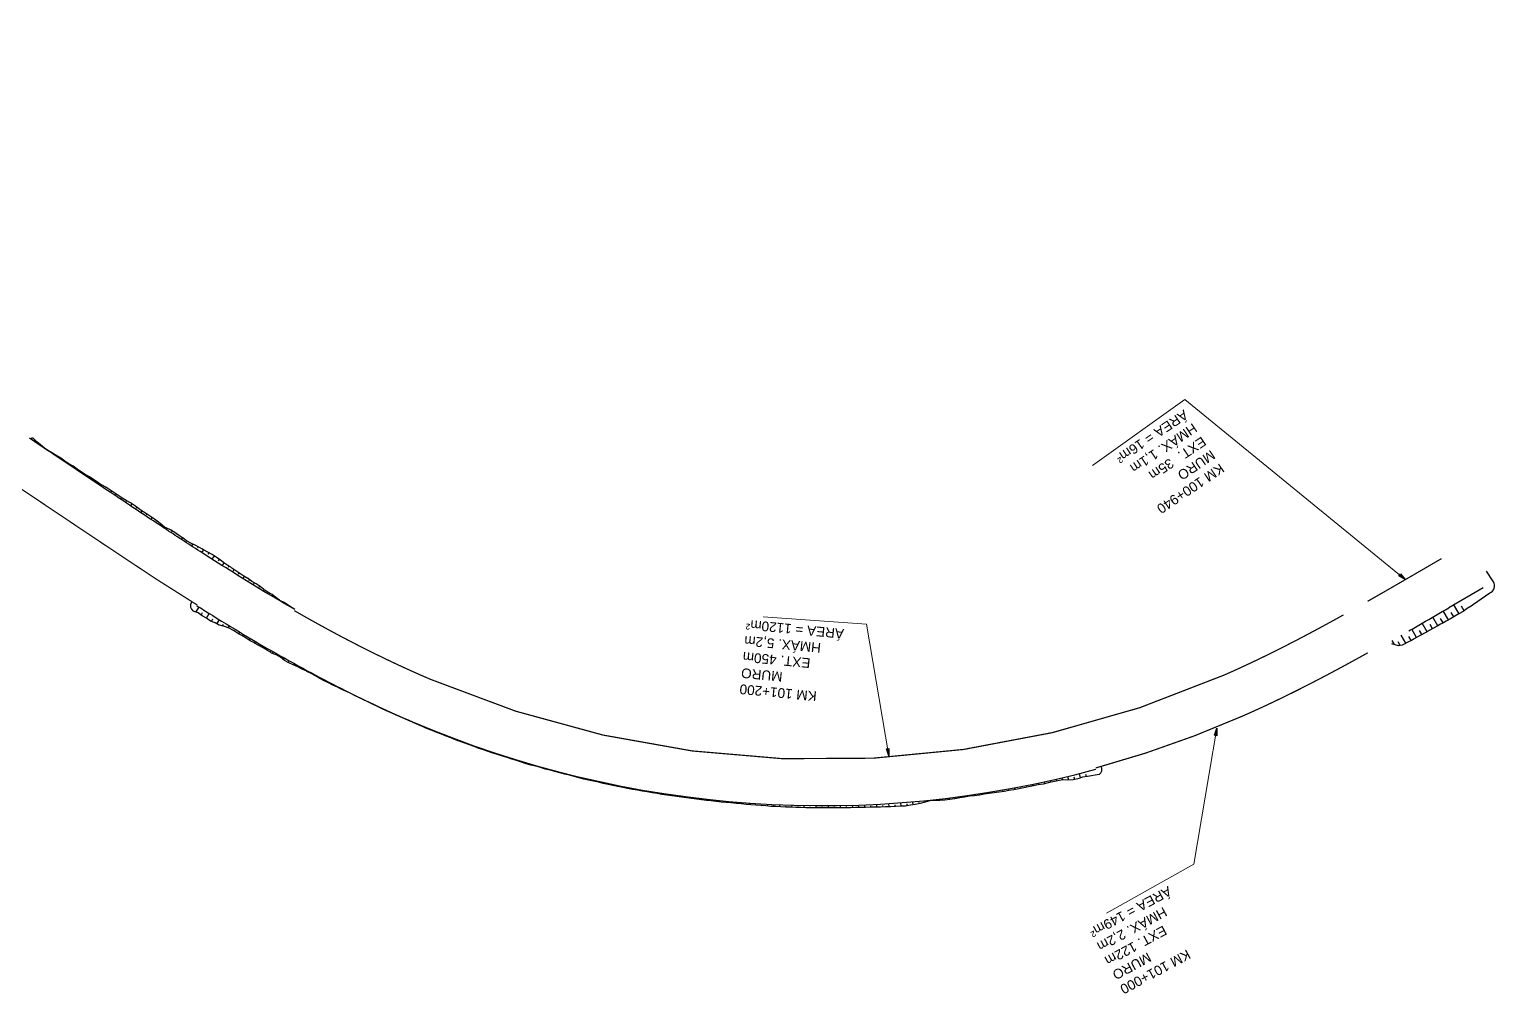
# Model space of a CAD drawing. Header units: metres. Extents: x 288738 to 324331, y 7399322 to 7465117.
# Drawn here: x 290545 to 291149, y 7463324 to 7463721 of the extents above; entities that cross this region are included whole.
import ezdxf

# ---------------------------------------------------------------- set-up
doc = ezdxf.new("R2010")
doc.units = ezdxf.units.M
doc.header["$LTSCALE"] = 10
for name, color, linetype in [('F-HZ-TALUDES-TIC', 7, 'Continuous'), ('U-HZ-TALUDES', 2, 'Continuous'), ('U-PLATAFORMA', 2, 'Continuous')]:
    doc.layers.add(name, color=color, linetype=linetype)
doc.layers.add('U-HZ-MURO', color=210, linetype='Continuous', lineweight=13)
doc.layers.add('U-HZ-TEXTO-MUROS', color=2, linetype='Continuous', lineweight=0)
doc.styles.add('ARIAL', font='arial.ttf')
doc.styles.add('DIM', font='arial.ttf', dxfattribs={"width": 0.8})
doc.dimstyles.new('U-1_2000', dxfattribs={"dimscale": 2, "dimtxt": 1.5, "dimasz": 0.75, "dimexe": 0.75, "dimexo": 0.75, "dimgap": 0.25, "dimtad": 1, "dimzin": 4, "dimtxsty": 'DIM', "dimblk": 'ARCHTICK', "dimcen": 0.7, "dimdle": 0.75, "dimclrd": 256, "dimclre": 256, "dimclrt": 256, "dimaunit": 1, "dimadec": 3, "dimazin": 2, "dimtfac": 1, "dimtofl": 0, "dimtmove": 0, "dimatfit": 3, "dimldrblk": 'CLOSEDBLANK', "dimfxl": 0, "dimtolj": 1, "dimtzin": 0, "dimlwd": -1, "dimlwe": -1, "dimarcsym": 0})

# ---------------------------------------------------------------- blocks, each defined once
blk = doc.blocks.new('_ArchTick')
at = {"color": 0, "linetype": 'ByBlock', "const_width": 0.15}
blk.add_lwpolyline([(-0.5, -0.5), (0.5, 0.5)], dxfattribs=at)

msp = doc.modelspace()

# ---------------------------------------------------------------- linework, layer by layer
at = {"layer": 'F-HZ-TALUDES-TIC', "color": 90, "linetype": 'Continuous', "lineweight": -3, "ltscale": 0.05}
for p, q in [((290547.38, 7463551.323), (290547.719, 7463551.829)), ((290549.457, 7463549.932), (290549.539, 7463550.053))]:
    msp.add_line(p, q, dxfattribs=at)
at = {"layer": 'F-HZ-TALUDES-TIC', "color": 10, "linetype": 'Continuous', "lineweight": -3, "ltscale": 0.05}
for p, q in [((290553.855, 7463547.081), (290553.811, 7463547.016)), ((290556.007, 7463545.801), (290555.948, 7463545.713)), ((290558.13, 7463544.479), (290557.966, 7463544.234)), ((290560.207, 7463543.088), (290560.125, 7463542.966)), ((290562.309, 7463541.733), (290562.12, 7463541.452)), ((290564.392, 7463540.352), (290564.295, 7463540.206)), ((290566.455, 7463538.939), (290566.275, 7463538.67)), ((290568.563, 7463537.594), (290568.457, 7463537.436)), ((290570.709, 7463536.306), (290570.429, 7463535.887)), ((290572.8, 7463534.935), (290572.653, 7463534.716)), ((290574.871, 7463533.535), (290574.583, 7463533.105)), ((290577.051, 7463532.297), (290576.856, 7463532.005)), ((290579.146, 7463530.933), (290578.739, 7463530.324)), ((290581.24, 7463529.567), (290581.028, 7463529.251)), ((290583.299, 7463528.15), (290582.896, 7463527.546)), ((290585.434, 7463526.846), (290585.205, 7463526.502)), ((290587.593, 7463525.578), (290587.054, 7463524.77)), ((290589.655, 7463524.165), (290589.395, 7463523.774)), ((290591.682, 7463522.699), (290591.215, 7463521.997)), ((290593.772, 7463521.328), (290593.534, 7463520.97)), ((290595.874, 7463519.976), (290595.378, 7463519.228)), ((290597.906, 7463518.518), (290597.684, 7463518.183)), ((290599.836, 7463516.905), (290599.549, 7463516.47)), ((290601.944, 7463515.561), (290601.79, 7463515.328)), ((290604.197, 7463514.439), (290603.726, 7463513.722)), ((290606.269, 7463513.042), (290606.043, 7463512.697)), ((290608.338, 7463511.64), (290607.91, 7463510.985)), ((290610.39, 7463510.212), (290610.198, 7463509.917)), ((290612.613, 7463509.048), (290612.103, 7463508.261)), ((290614.846, 7463507.901), (290614.524, 7463507.402)), ((290617.032, 7463506.682), (290616.304, 7463505.549)), ((290619.24, 7463505.499), (290618.824, 7463504.849)), ((290621.398, 7463504.239), (290620.515, 7463502.853)), ((290623.463, 7463502.835), (290623.044, 7463502.174)), ((290625.474, 7463501.343), (290624.738, 7463500.176)), ((290627.51, 7463499.933), (290627.172, 7463499.395)), ((290629.589, 7463498.548), (290628.954, 7463497.531)), ((290631.645, 7463497.127), (290631.361, 7463496.669)), ((290633.76, 7463495.797), (290633.203, 7463494.895)), ((290635.888, 7463494.492), (290635.61, 7463494.039)), ((290637.964, 7463493.1), (290637.465, 7463492.282)), ((290640.058, 7463491.737), (290639.83, 7463491.36)), ((290642.042, 7463490.19), (290641.741, 7463489.69)), ((290644.178, 7463488.894), (290644.032, 7463488.649)), ((290646.235, 7463487.466), (290646.033, 7463487.125)), ((290648.254, 7463485.97), (290648.22, 7463485.911)), ((290650.485, 7463484.833), (290650.342, 7463484.588)), ((291133.889, 7463480.327), (291131.745, 7463484.015)), ((291136.025, 7463481.62), (291134.964, 7463483.445)), ((290613.921, 7463481.061), (290615.221, 7463483.126)), ((290616.069, 7463479.83), (290616.69, 7463480.821)), ((290618.24, 7463478.603), (290619.419, 7463480.496)), ((290620.302, 7463477.21), (290620.915, 7463478.198)), ((290622.571, 7463476.166), (290623.632, 7463477.888)), ((290652.56, 7463483.43), (290652.532, 7463483.381)), ((291125.179, 7463475.415), (291123.101, 7463478.996)), ((291127.369, 7463476.621), (291126.315, 7463478.435)), ((291129.55, 7463477.842), (291127.423, 7463481.504)), ((291131.72, 7463479.084), (291130.652, 7463480.922)), ((290624.89, 7463475.286), (290625.297, 7463475.951)), ((290627.257, 7463474.492), (290627.778, 7463475.349)), ((290629.474, 7463473.343), (290629.69, 7463473.7)), ((290631.626, 7463472.073), (290632.044, 7463472.767)), ((291112.019, 7463468.224), (291110.135, 7463471.513)), ((291116.441, 7463470.553), (291114.459, 7463473.995)), ((291118.615, 7463471.787), (291117.618, 7463473.515)), ((291120.813, 7463472.979), (291118.78, 7463476.492)), ((291122.987, 7463474.212), (291121.964, 7463475.978)), ((290633.803, 7463470.843), (290633.994, 7463471.164)), ((290635.899, 7463469.483), (290636.329, 7463470.209)), ((290638.099, 7463468.304), (290638.286, 7463468.623)), ((290640.252, 7463467.034), (290640.629, 7463467.68)), ((290642.44, 7463465.826), (290642.614, 7463466.125)), ((291107.295, 7463467.642), (291106.329, 7463469.34)), ((291109.714, 7463467.299), (291108.859, 7463468.797)), ((291114.253, 7463469.344), (291113.275, 7463471.048)), ((290644.613, 7463464.589), (290644.95, 7463465.176)), ((290645.524, 7463463.998), (290645.89, 7463464.637)), ((290647.801, 7463462.975), (290647.924, 7463463.191)), ((290649.862, 7463461.579), (290650.204, 7463462.187)), ((290651.964, 7463460.239), (290652.169, 7463460.605)), ((290654.234, 7463459.192), (290654.549, 7463459.761)), ((290656.529, 7463458.204), (290656.628, 7463458.383)), ((290658.765, 7463457.085), (290658.918, 7463457.366)), ((290660.983, 7463455.933), (290661.049, 7463456.055)), ((290663.175, 7463454.731), (290663.317, 7463454.997)), ((290665.352, 7463453.502), (290665.438, 7463453.665)), ((290667.566, 7463452.356), (290667.731, 7463452.671)), ((290669.804, 7463451.244), (290669.875, 7463451.382)), ((290672.093, 7463450.246), (290672.163, 7463450.383)), ((290674.302, 7463449.079), (290674.346, 7463449.166)), ((290676.575, 7463448.039), (290676.622, 7463448.134)), ((290678.822, 7463446.944), (290678.841, 7463446.984)), ((290681.081, 7463445.875), (290681.105, 7463445.924)), ((290683.319, 7463444.761), (290683.337, 7463444.798)), ((290685.562, 7463443.657), (290685.61, 7463443.758)), ((290687.814, 7463442.574), (290687.841, 7463442.633)), ((290690.081, 7463441.522), (290690.133, 7463441.635)), ((290692.347, 7463440.466), (290692.375, 7463440.528)), ((290694.619, 7463439.423), (290694.68, 7463439.558)), ((290696.911, 7463438.427), (290696.936, 7463438.483)), ((290699.207, 7463437.44), (290699.248, 7463437.532)), ((290701.488, 7463436.415), (290701.514, 7463436.475)), ((290703.757, 7463435.367), (290703.836, 7463435.553)), ((290706.061, 7463434.398), (290706.1, 7463434.491)), ((290708.365, 7463433.433), (290708.445, 7463433.629)), ((290708.616, 7463433.321), (290708.7, 7463433.524)), ((290710.94, 7463432.402), (290710.977, 7463432.493)), ((290713.263, 7463431.479), (290713.333, 7463431.656)), ((290715.596, 7463430.58), (290715.627, 7463430.661)), ((290717.907, 7463429.626), (290717.989, 7463429.842)), ((290720.23, 7463428.704), (290720.277, 7463428.829)), ((290722.569, 7463427.82), (290722.665, 7463428.08)), ((290724.908, 7463426.937), (290724.959, 7463427.079)), ((290727.258, 7463426.087), (290727.361, 7463426.375)), ((290729.609, 7463425.234), (290729.662, 7463425.388)), ((290731.987, 7463424.467), (290732.075, 7463424.724)), ((290734.354, 7463423.665), (290734.397, 7463423.792)), ((290736.716, 7463422.846), (290736.809, 7463423.128)), ((290739.102, 7463422.101), (290739.142, 7463422.226)), ((290741.476, 7463421.318), (290741.561, 7463421.586)), ((290743.86, 7463420.564), (290743.902, 7463420.7)), ((290746.25, 7463419.831), (290746.332, 7463420.1)), ((290748.631, 7463419.071), (290748.677, 7463419.225)), ((290751.012, 7463418.312), (290751.117, 7463418.671)), ((290753.434, 7463417.694), (290753.474, 7463417.835)), ((290755.837, 7463417.005), (290755.918, 7463417.295)), ((290758.235, 7463416.302), (290758.28, 7463416.466)), ((290760.661, 7463415.697), (290760.736, 7463415.978)), ((290763.07, 7463415.029), (290763.11, 7463415.184)), ((290765.475, 7463414.348), (290765.568, 7463414.715)), ((290767.918, 7463413.821), (290767.953, 7463413.963)), ((290770.332, 7463413.172), (290770.414, 7463413.509)), ((290772.746, 7463412.522), (290772.794, 7463412.725)), ((290775.177, 7463411.938), (290775.274, 7463412.359)), ((290777.622, 7463411.418), (290777.665, 7463411.611)), ((290780.064, 7463410.885), (290780.147, 7463411.266)), ((290963.408, 7463410.379), (290963.23, 7463411.201)), ((290965.846, 7463410.934), (290965.756, 7463411.336)), ((290968.288, 7463411.468), (290968.1, 7463412.289)), ((290970.745, 7463411.929), (290970.636, 7463412.391)), ((290973.243, 7463411.885), (290972.873, 7463413.414)), ((290975.722, 7463412.143), (290975.492, 7463413.071)), ((290978.137, 7463412.782), (290977.674, 7463414.605)), ((290980.58, 7463413.284), (290980.328, 7463414.253)), ((290782.495, 7463410.305), (290782.541, 7463410.523)), ((290784.94, 7463409.785), (290785.032, 7463410.23)), ((290787.395, 7463409.316), (290787.437, 7463409.524)), ((290789.853, 7463408.855), (290789.929, 7463409.249)), ((290792.297, 7463408.334), (290792.34, 7463408.558)), ((290794.748, 7463407.843), (290794.836, 7463408.327)), ((290797.214, 7463407.431), (290797.254, 7463407.659)), ((290799.677, 7463407.003), (290799.755, 7463407.46)), ((290802.143, 7463406.592), (290802.18, 7463406.821)), ((290804.613, 7463406.205), (290804.684, 7463406.653)), ((290807.081, 7463405.806), (290807.116, 7463406.038)), ((290809.555, 7463405.45), (290809.621, 7463405.901)), ((290812.027, 7463405.075), (290812.06, 7463405.311)), ((290814.503, 7463404.733), (290814.567, 7463405.207)), ((290928.927, 7463404.616), (290928.853, 7463405.173)), ((290931.393, 7463405.029), (290931.359, 7463405.27)), ((290933.865, 7463405.393), (290933.797, 7463405.863)), ((290936.354, 7463405.625), (290936.308, 7463405.927)), ((290938.783, 7463406.198), (290938.719, 7463406.609)), ((290941.268, 7463406.473), (290941.225, 7463406.739)), ((290943.748, 7463406.775), (290943.64, 7463407.414)), ((290946.227, 7463407.095), (290946.162, 7463407.466)), ((290948.683, 7463407.558), (290948.553, 7463408.274)), ((290951.143, 7463408.004), (290951.075, 7463408.365)), ((290953.6, 7463408.463), (290953.458, 7463409.194)), ((290956.051, 7463408.951), (290955.979, 7463409.313)), ((290958.493, 7463409.483), (290958.353, 7463410.169)), ((290960.943, 7463409.981), (290960.869, 7463410.329)), ((290816.984, 7463404.428), (290817.014, 7463404.655)), ((290819.463, 7463404.102), (290819.52, 7463404.571)), ((290821.941, 7463403.769), (290821.97, 7463404.021)), ((290824.425, 7463403.486), (290824.481, 7463403.992)), ((290826.907, 7463403.192), (290826.935, 7463403.458)), ((290829.392, 7463402.912), (290829.447, 7463403.471)), ((290831.882, 7463402.702), (290831.907, 7463402.967)), ((290834.37, 7463402.459), (290834.418, 7463403.007)), ((290836.86, 7463402.238), (290836.883, 7463402.518)), ((290839.346, 7463401.972), (290839.394, 7463402.602)), ((290841.837, 7463401.768), (290841.86, 7463402.094)), ((290844.33, 7463401.57), (290844.373, 7463402.254)), ((290846.82, 7463401.357), (290846.842, 7463401.729)), ((290849.314, 7463401.172), (290849.355, 7463401.965)), ((290851.808, 7463401.006), (290851.827, 7463401.424)), ((290854.305, 7463400.887), (290854.339, 7463401.732)), ((290856.804, 7463400.811), (290856.818, 7463401.224)), ((290859.302, 7463400.725), (290859.327, 7463401.558)), ((290861.801, 7463400.636), (290861.811, 7463401.064)), ((290864.299, 7463400.555), (290864.315, 7463401.442)), ((290866.798, 7463400.468), (290866.803, 7463400.937)), ((290869.298, 7463400.458), (290869.303, 7463401.383)), ((290871.797, 7463400.433), (290871.797, 7463400.905)), ((290874.295, 7463400.454), (290874.29, 7463401.382)), ((290876.793, 7463400.441), (290876.787, 7463400.923)), ((290879.292, 7463400.477), (290879.275, 7463401.44)), ((290881.791, 7463400.509), (290881.78, 7463401)), ((290884.291, 7463400.548), (290884.262, 7463401.556)), ((290886.79, 7463400.629), (290886.772, 7463401.132)), ((290889.289, 7463400.65), (290889.245, 7463401.728)), ((290891.788, 7463400.698), (290891.762, 7463401.267)), ((290894.287, 7463400.717), (290894.222, 7463401.959)), ((290896.783, 7463400.842), (290896.747, 7463401.469)), ((290899.283, 7463400.863), (290899.195, 7463402.247)), ((290901.781, 7463400.95), (290901.73, 7463401.681)), ((290904.275, 7463401.127), (290904.164, 7463402.593)), ((290906.76, 7463401.351), (290906.702, 7463402.069)), ((290909.232, 7463401.716), (290909.121, 7463402.996)), ((290911.69, 7463402.157), (290911.641, 7463402.687)), ((290914.089, 7463402.854), (290914.031, 7463403.45)), ((290916.515, 7463403.429), (290916.501, 7463403.564)), ((290919.012, 7463403.504), (290918.961, 7463403.966)), ((290921.51, 7463403.534), (290921.469, 7463403.89)), ((290923.986, 7463403.85), (290923.902, 7463404.54)), ((290926.455, 7463404.244), (290926.417, 7463404.546))]:
    msp.add_line(p, q, dxfattribs=at)
at = {"layer": 'U-HZ-MURO', "ltscale": 0.05, "const_width": 0.5}
for points in [[(290614.492, 7463483.934), (290597.582, 7463494.632), (290575.335, 7463509.393), (290532.907, 7463537.835), (290481.548, 7463572.119), (290427.835, 7463608.11), (290380.677, 7463639.702), (290338.572, 7463667.895), (290289.516, 7463701.523), (290278.46, 7463709.282, -0.0082587), (290262.797, 7463720.665, -0.0082587)], [(291126.685, 7463503.05), (291120.14, 7463499.246, -0.000377), (291109.195, 7463492.897, -0.000754), (291103.733, 7463489.744, -0.0012332), (291096.278, 7463485.481, -0.0012332)], [(291086.327, 7463479.883, -0.0023397), (291078.521, 7463475.594, -0.0030105), (291070.797, 7463471.456, -0.0037539), (291062.09, 7463466.942, -0.0041215), (291054.118, 7463462.968, -0.0048433), (291045.398, 7463458.814, -0.0051953), (291037.215, 7463455.115, -0.2072172), (290710.581, 7463453.332, -0.0085066), (290696.714, 7463459.528, -0.0079855), (290682.134, 7463466.628, -0.0068646), (290668.82, 7463473.608, -0.0062737), (290654.419, 7463481.648)], [(291096.317, 7463464.271, -0.0026361), (291087.354, 7463459.339, -0.0030105), (291079.435, 7463455.097, -0.0037539), (291070.481, 7463450.455, -0.0041215), (291062.235, 7463446.344, -0.0048433), (291053.192, 7463442.036, -0.0051953), (291044.659, 7463438.179, -0.0372994), (290984.321, 7463416.866)]]:
    msp.add_lwpolyline(points, format="xyb", dxfattribs=at)
at = {"layer": 'U-HZ-TALUDES', "ltscale": 0.05}
msp.add_line((291148.065, 7463493.492), (291145.159, 7463497.831), dxfattribs=at)
at = {"layer": 'U-HZ-TALUDES', "ltscale": 0.05, "elevation": 713.279}
msp.add_lwpolyline([(290551.544, 7463548.554), (290552.045, 7463548.2), (290553.221, 7463547.466)], dxfattribs=at)
at = {"layer": 'U-HZ-TALUDES', "color": 2, "linetype": 'Continuous', "lineweight": -3, "elevation": 722.948}
msp.add_lwpolyline([(291138.058, 7463483.073), (291146.585, 7463488.956)], dxfattribs=at)
at = {"layer": 'U-HZ-TALUDES', "linetype": 'Continuous', "lineweight": -3}
for points in [[(290551.535, 7463548.541, 713.289), (290549.873, 7463549.654, 713.271), (290548.211, 7463550.767, 713.253), (290546.549, 7463551.88, 713.235)], [(290551.544, 7463548.554, 713.279), (290550.007, 7463549.854, 713.111), (290548.459, 7463551.137, 712.956), (290546.926, 7463552.569, 712.713)]]:
    msp.add_polyline3d(points, dxfattribs=at)
at = {"layer": 'U-HZ-TALUDES', "color": 2, "linetype": 'Continuous', "lineweight": -3}
for points in [[(290625.474, 7463501.343, 715.46), (290623.884, 7463502.534, 715.599), (290622.476, 7463503.542, 715.681), (290622.475, 7463503.543, 715.681), (290622.246, 7463503.65, 715.647), (290620.617, 7463504.781, 715.707), (290618.852, 7463505.701, 715.514), (290617.101, 7463506.645, 715.344), (290616.352, 7463507.044, 715.266), (290616.342, 7463507.05, 715.266), (290615.377, 7463507.632, 715.222), (290613.597, 7463508.535, 714.997), (290611.829, 7463509.457, 714.791), (290610.062, 7463510.384, 714.589), (290608.679, 7463511.434, 714.699), (290608.674, 7463511.436, 714.698), (290608.458, 7463511.562, 714.683), (290606.788, 7463512.642, 714.657), (290605.208, 7463513.857, 714.791), (290603.48, 7463514.851, 714.657), (290601.654, 7463515.695, 714.341), (290601.065, 7463515.946, 714.221), (290599.983, 7463516.777, 714.306), (290598.471, 7463518.101, 714.561), (290596.896, 7463519.264, 714.644), (290596.892, 7463519.267, 714.644), (290596.867, 7463519.285, 714.645), (290595.232, 7463520.424, 714.673), (290593.537, 7463521.474, 714.591), (290592.452, 7463522.167, 714.555), (290592.439, 7463522.176, 714.555), (290591.868, 7463522.564, 714.555), (290590.252, 7463523.735, 714.616), (290588.632, 7463524.9, 714.669), (290586.961, 7463525.99, 714.63), (290585.214, 7463526.969, 714.457), (290583.54, 7463527.988, 714.357), (290583.533, 7463527.992, 714.356), (290583.507, 7463528.007, 714.354), (290581.862, 7463529.14, 714.364), (290580.215, 7463530.27, 714.37), (290578.516, 7463531.324, 714.284), (290576.85, 7463532.43, 714.259), (290575.091, 7463533.396, 714.066), (290574.555, 7463533.733, 714.042), (290573.421, 7463534.497, 714.033), (290571.787, 7463535.65, 714.064), (290570.077, 7463536.691, 713.959), (290568.356, 7463537.717, 713.836), (290566.671, 7463538.794, 713.776), (290565.011, 7463539.91, 713.76), (290563.383, 7463541.074, 713.804), (290561.677, 7463542.121, 713.707), (290560.007, 7463543.22, 713.672), (290558.349, 7463544.339, 713.661), (290556.665, 7463545.419, 713.604), (290554.932, 7463546.426, 713.458), (290553.221, 7463547.466, 713.352)], [(290654.678, 7463482.098, 714.418), (290653.519, 7463482.79, 714.427), (290651.874, 7463483.887, 714.534), (290650.239, 7463485, 714.654), (290648.452, 7463485.856, 714.47), (290648.354, 7463485.897, 714.456), (290648.353, 7463485.898, 714.455), (290646.835, 7463487.002, 714.618), (290645.261, 7463488.219, 714.843), (290643.585, 7463489.264, 714.863), (290642.239, 7463490.047, 714.827), (290642.229, 7463490.054, 714.828), (290641.898, 7463490.294, 714.859), (290640.339, 7463491.533, 715.095), (290638.735, 7463492.7, 715.243), (290636.976, 7463493.612, 715.088), (290635.426, 7463494.866, 715.33), (290635.329, 7463494.906, 715.311), (290635.325, 7463494.908, 715.311), (290633.699, 7463495.832, 715.228), (290632.02, 7463496.878, 715.217), (290630.371, 7463497.973, 715.259), (290628.772, 7463499.149, 715.392), (290628.25, 7463499.495, 715.403), (290627.085, 7463500.185, 715.356), (290625.474, 7463501.343, 715.46)], [(290644.613, 7463464.589, 715.056), (290643.407, 7463465.277, 715.049), (290641.642, 7463466.279, 715.048), (290639.858, 7463467.248, 715.091), (290638.119, 7463468.292, 715.052), (290638.026, 7463468.347, 715.051), (290638.025, 7463468.348, 715.051), (290636.303, 7463469.204, 715.171), (290634.631, 7463470.36, 715.013), (290632.881, 7463471.382, 715.015), (290631.481, 7463472.152, 715.061), (290631.47, 7463472.159, 715.061), (290631.117, 7463472.381, 715.049), (290629.369, 7463473.404, 715.06), (290627.585, 7463474.369, 715.143), (290625.656, 7463475.094, 715.51), (290623.598, 7463475.611, 716.126), (290623.5, 7463475.656, 716.137), (290623.497, 7463475.658, 716.137), (290621.816, 7463476.581, 716.216), (290619.921, 7463477.368, 716.525), (290618.289, 7463478.578, 716.341), (290616.486, 7463479.511, 716.485), (290615.975, 7463479.901, 716.42), (290614.856, 7463480.721, 716.308), (290612.847, 7463481.45, 716.742)], [(291138.058, 7463483.073, 722.948), (291137.225, 7463482.516, 723.002), (291135.612, 7463481.311, 723.215), (291133.876, 7463480.319, 723.183), (291132.14, 7463479.325, 723.152), (291131.822, 7463479.144, 723.146), (291130.407, 7463478.327, 723.127), (291128.664, 7463477.341, 723.086), (291126.912, 7463476.368, 723.03), (291126.301, 7463476.03, 723.01), (291126.297, 7463476.028, 723.009), (291125.155, 7463475.403, 722.966), (291123.393, 7463474.441, 722.896), (291121.646, 7463473.453, 722.856), (291120.749, 7463472.942, 722.84), (291120.741, 7463472.938, 722.84), (291119.898, 7463472.463, 722.819), (291118.118, 7463471.525, 722.723), (291117.946, 7463471.425, 722.722), (291117.944, 7463471.424, 722.722), (291116.378, 7463470.516, 722.709), (291115.179, 7463469.843, 722.683), (291114.621, 7463469.533, 722.668), (291112.826, 7463468.614, 722.553), (291111.297, 7463467.874, 722.421), (291111.007, 7463467.734, 722.395), (291110.425, 7463467.442, 722.355), (291109.013, 7463467.158, 721.889), (291106.25, 7463467.937, 719.827)], [(290708.365, 7463433.433, 715.216), (290707.441, 7463433.879, 715.148), (290705.522, 7463434.6, 715.201), (290703.643, 7463435.416, 715.162), (290703.051, 7463435.681, 715.145), (290701.787, 7463436.281, 715.078), (290699.919, 7463437.115, 715.037), (290698.059, 7463437.964, 714.987), (290696.163, 7463438.73, 715.037), (290695.803, 7463438.874, 715.048), (290695.802, 7463438.875, 715.048), (290694.3, 7463439.57, 715.014), (290692.443, 7463440.421, 714.989), (290690.588, 7463441.278, 714.966), (290688.748, 7463442.164, 714.919), (290688.635, 7463442.217, 714.918), (290688.626, 7463442.222, 714.918), (290686.876, 7463442.982, 714.957), (290685.06, 7463443.915, 714.873), (290683.224, 7463444.807, 714.844), (290681.4, 7463445.72, 714.799), (290681.053, 7463445.889, 714.795), (290681.05, 7463445.891, 714.795), (290679.546, 7463446.571, 714.829), (290677.733, 7463447.504, 714.777), (290675.881, 7463448.36, 714.818), (290674.025, 7463449.205, 714.879), (290673.451, 7463449.499, 714.871), (290672.238, 7463450.187, 714.795), (290670.342, 7463450.954, 714.958), (290668.547, 7463451.919, 714.908), (290666.683, 7463452.749, 715.015), (290666.423, 7463452.849, 715.045), (290666.421, 7463452.85, 715.045), (290664.918, 7463453.768, 714.917), (290663.136, 7463454.753, 714.864), (290661.355, 7463455.736, 714.819), (290659.641, 7463456.645, 714.817), (290659.63, 7463456.649, 714.818), (290659.553, 7463456.681, 714.826), (290657.743, 7463457.61, 714.858), (290655.915, 7463458.504, 714.934), (290654.02, 7463459.279, 715.153), (290652.176, 7463460.147, 715.272), (290651.922, 7463460.257, 715.297), (290651.918, 7463460.259, 715.297), (290650.402, 7463461.141, 715.253), (290648.801, 7463462.439, 714.89), (290647.011, 7463463.399, 714.921), (290645.11, 7463464.164, 715.182), (290644.613, 7463464.589, 715.056)], [(290985.787, 7463414.245, 719.883), (290981.012, 7463413.35, 719.488), (290978.968, 7463413.038, 719.26), (290977, 7463412.432, 719.347), (290974.993, 7463411.979, 719.284), (290972.905, 7463411.867, 718.881), (290970.777, 7463411.935, 718.303), (290968.756, 7463411.57, 718.182), (290966.751, 7463411.131, 718.145), (290964.747, 7463410.694, 718.117), (290962.75, 7463410.223, 718.133), (290960.711, 7463409.949, 717.957), (290958.704, 7463409.528, 717.942), (290956.698, 7463409.097, 717.947), (290954.697, 7463408.646, 717.981), (290952.673, 7463408.309, 717.91), (290950.661, 7463407.908, 717.913), (290948.641, 7463407.55, 717.882), (290946.631, 7463407.141, 717.913), (290944.59, 7463406.906, 717.777), (290942.563, 7463406.59, 717.733), (290940.516, 7463406.405, 717.566), (290938.479, 7463406.162, 717.468), (290936.486, 7463405.636, 717.666), (290934.439, 7463405.465, 717.514), (290932.404, 7463405.211, 717.457), (290930.385, 7463404.847, 717.52), (290928.36, 7463404.526, 717.55), (290926.331, 7463404.226, 717.568), (290924.305, 7463403.903, 717.619), (290922.279, 7463403.569, 717.691), (290920.225, 7463403.475, 717.53), (290918.157, 7463403.524, 717.236), (290916.11, 7463403.405, 717.12), (290914.105, 7463402.859, 717.444), (290912.103, 7463402.246, 717.844), (290910.081, 7463401.811, 718.076), (290908.039, 7463401.582, 718.11), (290906.008, 7463401.214, 718.292), (290903.955, 7463401.111, 718.22), (290901.907, 7463400.956, 718.209), (290899.854, 7463400.861, 718.147), (290897.795, 7463400.869, 717.993), (290895.741, 7463400.813, 717.912), (290893.692, 7463400.677, 717.921), (290891.635, 7463400.7, 717.781), (290889.583, 7463400.649, 717.724), (290887.528, 7463400.657, 717.619), (290885.477, 7463400.578, 717.609), (290883.426, 7463400.526, 717.584), (290881.373, 7463400.504, 717.537), (290879.321, 7463400.478, 717.505), (290877.269, 7463400.423, 717.512), (290875.216, 7463400.5, 717.395), (290874.191, 7463400.449, 717.43), (290873.165, 7463400.484, 717.382), (290871.113, 7463400.408, 717.439), (290869.061, 7463400.464, 717.373), (290867.009, 7463400.461, 717.377), (290864.957, 7463400.534, 717.314), (290862.906, 7463400.601, 717.266), (290860.856, 7463400.665, 717.231), (290858.805, 7463400.744, 717.192), (290856.755, 7463400.813, 717.171), (290854.704, 7463400.869, 717.174), (290852.654, 7463400.96, 717.152), (290850.606, 7463401.072, 717.118), (290848.56, 7463401.23, 717.048), (290846.514, 7463401.379, 716.996), (290844.47, 7463401.559, 716.924), (290842.425, 7463401.723, 716.877), (290840.381, 7463401.878, 716.848), (290838.338, 7463402.062, 716.801), (290836.301, 7463402.304, 716.705), (290834.257, 7463402.468, 716.698), (290832.217, 7463402.677, 716.655), (290830.172, 7463402.828, 716.679), (290828.134, 7463403.049, 716.644), (290826.097, 7463403.286, 716.601), (290824.061, 7463403.53, 716.562), (290822.024, 7463403.758, 716.549), (290819.992, 7463404.03, 716.5), (290817.961, 7463404.309, 716.455), (290815.926, 7463404.556, 716.451), (290813.892, 7463404.809, 716.452), (290811.863, 7463405.098, 716.425), (290809.837, 7463405.412, 716.383), (290807.805, 7463405.688, 716.389), (290805.782, 7463406.017, 716.352), (290803.758, 7463406.342, 716.329), (290801.732, 7463406.655, 716.327), (290799.711, 7463406.997, 716.306), (290797.693, 7463407.353, 716.279), (290795.669, 7463407.683, 716.29), (290793.649, 7463408.033, 716.29), (290791.647, 7463408.479, 716.202), (290789.641, 7463408.9, 716.149), (290787.626, 7463409.274, 716.153), (290785.608, 7463409.639, 716.177), (290783.606, 7463410.078, 716.135), (290781.598, 7463410.488, 716.132), (290779.612, 7463411.002, 716.032), (290777.606, 7463411.421, 716.04), (290775.599, 7463411.839, 716.059), (290773.603, 7463412.307, 716.035), (290771.615, 7463412.806, 715.991), (290769.643, 7463413.368, 715.89), (290767.661, 7463413.888, 715.842), (290765.651, 7463414.299, 715.917), (290763.677, 7463414.85, 715.857), (290761.71, 7463415.43, 715.777), (290759.724, 7463415.936, 715.784), (290757.734, 7463416.426, 715.816), (290755.774, 7463417.025, 715.745), (290753.808, 7463417.605, 715.703), (290751.813, 7463418.081, 715.78), (290749.844, 7463418.649, 715.771), (290747.907, 7463419.323, 715.66), (290745.948, 7463419.924, 715.636), (290743.989, 7463420.524, 715.622), (290742.032, 7463421.133, 715.608), (290740.088, 7463421.779, 715.566), (290738.14, 7463422.415, 715.544), (290736.178, 7463423.009, 715.576), (290734.25, 7463423.703, 715.513), (290732.313, 7463424.369, 715.487), (290730.348, 7463424.959, 715.553), (290728.427, 7463425.674, 715.497), (290726.495, 7463426.356, 715.484), (290724.571, 7463427.06, 715.458), (290722.655, 7463427.787, 715.418), (290720.737, 7463428.506, 715.395), (290718.828, 7463429.252, 715.354), (290716.93, 7463430.023, 715.296), (290715.039, 7463430.813, 715.226), (290713.12, 7463431.532, 715.243), (290711.22, 7463432.298, 715.219), (290709.3, 7463433.015, 715.258), (290708.365, 7463433.433, 715.216)]]:
    msp.add_polyline3d(points, dxfattribs=at)
at = {"layer": 'U-HZ-TALUDES', "ltscale": 0.05}
for centre, radius, start, end in [((290546.551, 7463551.883, 712.872), 0.782, 61.359237, 146.455333), ((291145.535, 7463491.797), 3.046, 289.101815, 33.819547), ((290614.328, 7463483.674, 715.164), 2.672, 147.701365, 236.349026), ((290984.332, 7463416.394), 2.595, 304.086458, 25.511983)]:
    msp.add_arc(centre, radius, start, end, dxfattribs=at)
at = {"layer": 'U-PLATAFORMA', "linetype": 'Continuous', "lineweight": -3}
msp.add_line((291143.775, 7463491.006), (291129.687, 7463482.819), dxfattribs=at)
for points in [[(290654.668, 7463482.082, -0.0050539), (290641.949, 7463489.565, -0.0044309), (290627.564, 7463498.4, -0.0031719), (290615.658, 7463505.964, -0.0025387), (290600.846, 7463515.614, -0.0012698), (290591.994, 7463521.478, -0.0006349), (290574.274, 7463533.313), (290545.367, 7463552.672)], [(290614.334, 7463483.684, 0.0007511), (290617.211, 7463481.875, 0.0044309), (290631.891, 7463472.859, 0.0050539), (290644.95, 7463465.176)]]:
    msp.add_lwpolyline(points, format="xyb", dxfattribs=at)
for centre, radius, start, end in [((286903.974, 7470754.111), 8410.014, 300.0766236, 300.1630216), ((290061.253, 7465302.393), 2110.043, 299.903829, 300.076624), ((290981.975, 7464051.473), 676.262, 240.108186, 241.545994), ((290929.679, 7463954.973), 566.503, 241.545994, 243.119224), ((290911.701, 7463919.506), 526.739, 243.119224, 244.949332), ((290885.721, 7463863.921), 465.383, 244.949332, 246.898847), ((290871.839, 7463831.375), 430, 246.898847, 285.182343)]:
    msp.add_arc(centre, radius, start, end, dxfattribs=at)

# ---------------------------------------------------------------- texts
at = {"layer": 'U-HZ-TEXTO-MUROS', "color": 2, "linetype": 'Continuous', "lineweight": -3, "char_height": 4, "width": 47.6625, "style": 'ARIAL'}
for s, insert, attachment_point, rotation in [('{\\C256;KM 100+940\\PMURO \\PEXT.^I35m\\PHMÁX. 1,1m\\PÁREA = 16m²}', (291020.546, 7463564.58), 7, 213.941799), ('{\\C256;KM 101+200\\PMURO \\PEXT.^I450m\\PHMÁX. 5,2m\\PÁREA = 1120m²}', (290840.515, 7463477.97, -717.439), 9, 174.504212), ('{\\C256;KM 101+000\\PMURO \\PEXT.^I122m\\PHMÁX. 2,2m\\PÁREA = 149m²}', (290981.213, 7463350.626, 1.561), 9, 208.46354)]:
    msp.add_mtext(s, dxfattribs=dict(at, insert=insert, attachment_point=attachment_point, rotation=rotation))

# ---------------------------------------------------------------- leaders
at = {"layer": 'U-HZ-TEXTO-MUROS', "color": 2, "linetype": 'Continuous', "lineweight": -3}
for points in [[(291111.772, 7463494.472), (291021.077, 7463568.514), (290982.985, 7463541.377)], [(290899.167, 7463421.815, -717.439), (290890.021, 7463476.067, -717.439), (290847.438, 7463479.043, -717.439)], [(291034.202, 7463433.207, 1.561), (291024.774, 7463377.254, 1.561), (290988.716, 7463357.094, 1.561)]]:
    msp.add_leader(points, dimstyle='U-1_2000', override={"dimscale": 1, "dimasz": 3}, dxfattribs=at)

doc.saveas('drawing.dxf')
